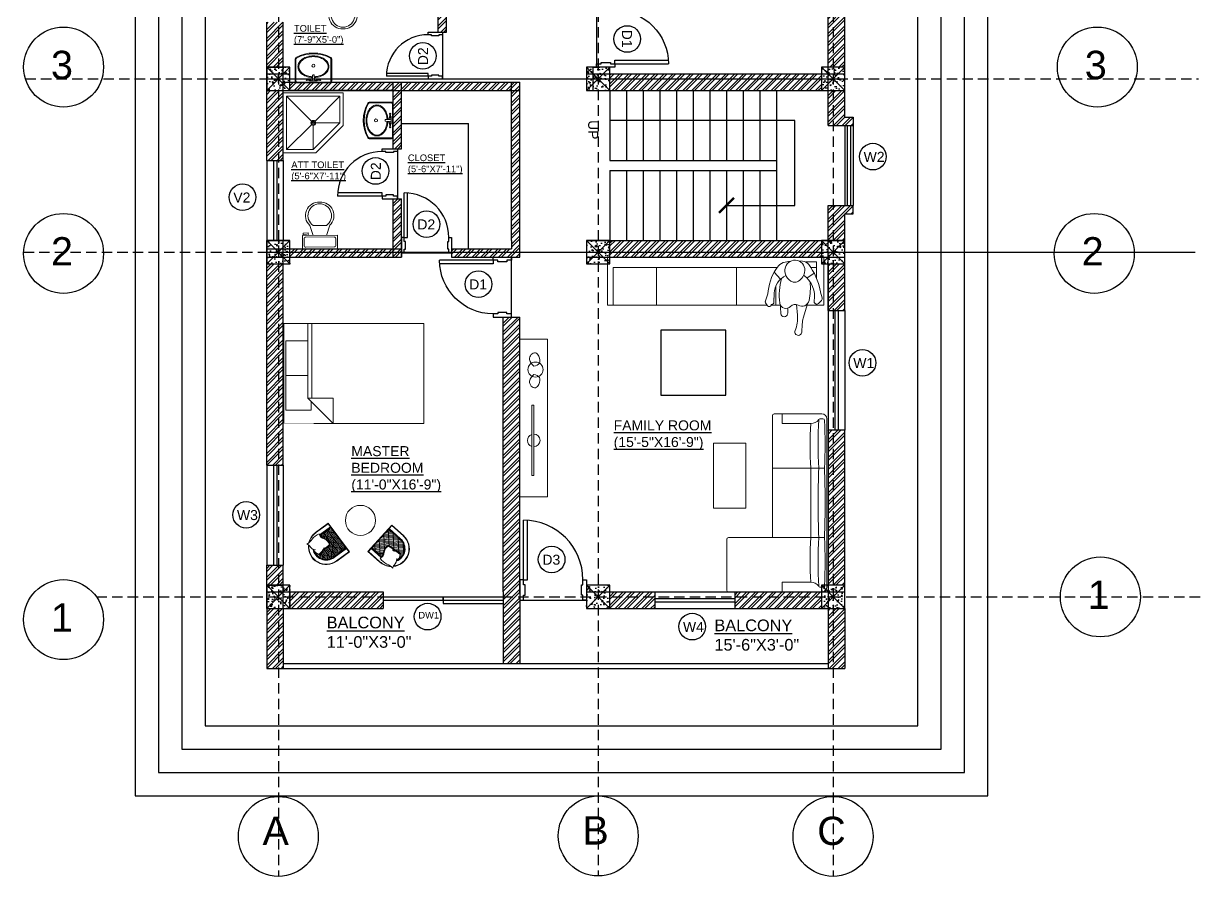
# Model space of a CAD drawing. Header units: inches. Extents: x 114 to 12919, y -714 to 8154.
# Drawn here: x 1077 to 1784, y 30 to 542 of the extents above; entities that cross this region are included whole.
import ezdxf

# ---------------------------------------------------------------- set-up
doc = ezdxf.new("R2010")
doc.units = ezdxf.units.IN
doc.header["$MEASUREMENT"] = 0
doc.set_wipeout_variables(frame=1)
doc.linetypes.add('HIDDEN', pattern=[0.375, 0.25, -0.125])
for name, color, linetype in [('centerline', 92, 'HIDDEN'), ('column', 210, 'Continuous'), ('DIMENSION', 132, 'Continuous'), ('door and window', 145, 'Continuous'), ('FUR1', 8, 'Continuous'), ('ID-LOOSE', 31, 'Continuous'), ('stairs', 7, 'HIDDEN'), ('walls', 50, 'Continuous')]:
    doc.layers.add(name, color=color, linetype=linetype)
for name, color, linetype, lineweight in [('furniture', 43, 'Continuous', 20), ('HATCH', 30, 'Continuous', 30), ('wall', 12, 'Continuous', 30)]:
    doc.layers.add(name, color=color, linetype=linetype, lineweight=lineweight)
doc.styles.add('ATTR', font='romans.shx', dxfattribs={"width": 0.8, "height": 2.52})
doc.styles.get("Standard").update_dxf_attribs({"font": 'arial.ttf'})
doc.dimstyles.new('SITEE', dxfattribs={"dimtxt": 4, "dimasz": 4, "dimexe": 0.18, "dimexo": 0.0625, "dimgap": 0.09, "dimtad": 1, "dimdec": 0, "dimzin": 0, "dimdsep": 46, "dimlunit": 4, "dimtxsty": 'Standard', "dimblk": 'ARCHTICK', "dimcen": 0.09, "dimse1": 1, "dimse2": 1, "dimclrd": 256, "dimclre": 256, "dimclrt": 256, "dimadec": 0, "dimazin": 0, "dimtfac": 1, "dimtdec": 0, "dimtofl": 0, "dimtmove": 0, "dimatfit": 3, "dimldrblk": 'ARCHTICK', "dimfxl": 1, "dimtolj": 1, "dimtzin": 0, "dimlwd": -1, "dimlwe": -1, "dimarcsym": 0})

# ---------------------------------------------------------------- blocks, each defined once
blk = doc.blocks.new('column')
at = {"true_color": 0xd19cc7}
h = blk.add_hatch(dxfattribs=at)
h.set_pattern_fill('AR-CONC', color=9)
h.set_pattern_definition([(50, (0, 0), (7.172602, -0.627521), [0.75, -8.25]), (355, (0, 0), (-1.387513, 7.52192), [0.6, -6.6]), (100.45144, (0.598, -0.052), (5.78509, 6.8944), [0.6374, -7.01142]), (46.1842, (0, 2), (10.672413, -1.65519), [1.125, -12.375]), (96.6356, (0.889, 1.862), (9.34662, 9.74119), [0.9561, -10.51714]), (351.1842, (0, 2), (9.34662, 9.74119), [0.9, -9.9]), (21, (1, 1.5), (5.96907, -4.02619), [0.75, -8.25]), (326, (1, 1.5), (2.433153, 7.2515), [0.6, -6.6]), (71.45144, (1.4974, 1.1645), (8.402224, 3.22531), [0.6374, -7.01142]), (37.5, (0, 0), (0.1215986, 3.3289385), [0, -6.52, 0, -6.7, 0, -6.625]), (7.5, (0, 0), (2.630695, 3.944117), [0, -3.82, 0, -6.37, 0, -2.525]), (327.5, (-2.23, 0), (5.3382244, -0.2255487), [0, -2.5, 0, -7.8, 0, -10.35]), (317.5, (-3.23, 0), (5.831862, 1.00105), [0, -3.25, 0, -5.18, 0, -7.35])])
h.paths.add_polyline_path([(1221.42, 510.53), (1207.42, 510.53), (1214.42, 503.53)])
h.paths.add_polyline_path([(1214.42, 503.53), (1207.42, 510.53), (1207.42, 496.53)])
h.paths.add_polyline_path([(1214.42, 503.53), (1207.42, 496.53), (1221.42, 496.53)])
h.paths.add_polyline_path([(1221.42, 510.53), (1214.42, 503.53), (1221.42, 496.53)])
at = {"layer": 'column'}
for p, q in [((1207.42, 510.53), (1221.42, 496.53)), ((1221.42, 510.53), (1207.42, 496.53))]:
    blk.add_line(p, q, dxfattribs=at)
blk.add_lwpolyline([(1207.42, 496.53), (1221.42, 496.53), (1221.42, 510.53), (1207.42, 510.53)], close=True, dxfattribs=at)
blk = doc.blocks.new('A$C77243991')
blk.add_line((75, 200), (75, 779))
blk.add_lwpolyline([(35, 200), (35, 780, -0.449922)], format="xyb")
for points in [[(0, 200), (0, 0), (35, 0), (35, 50), (50, 50), (50, 150), (35, 150), (35, 200)], [(650, 200), (650, 0), (615, 0), (615, 50), (600, 50), (600, 150), (615, 150), (615, 200)]]:
    blk.add_lwpolyline(points, close=True)
blk.add_lwpolyline([(35, 200), (75, 200)])
blk.add_arc((35, 200), 580, 0, 90)
blk = doc.blocks.new('CCDD')
at = {"layer": 'furniture', "linetype": 'Continuous', "lineweight": 5}
h = blk.add_hatch(dxfattribs=at)
h.set_pattern_fill('GRATE', color=254, scale=0.9, angle=-224.9087, style=0)
h.set_pattern_definition([(135.091341, (-730.14168, 17.784476), (-0.0198556484, -0.0199190575), []), (225.091341, (-730.14168, 17.78448), (0.07967623, -0.079422594), [])])
h.paths.add_polyline_path([(-134.349, 139.637), (-133.982, 139.637), (-133.983, 139.031), (-134.31, 139.031, -0.186773), (-134.273, 139.156, 0.266644), (-134.252, 139.333, 0.107213), (-134.431, 139.338, 0.118848), (-134.591, 139.374, 0.168462), (-134.633, 139.238, -0.508915)])
at = {"layer": 'furniture', "lineweight": 5, "transparency": 33554483}
blk.add_hatch(color=256, dxfattribs=at).paths.add_polyline_path([(-134.431, 139.338, 0.116992), (-134.588, 139.374), (-134.588, 139.392, -0.112733), (-134.429, 139.356, -0.108786), (-134.239, 139.349, -0.27924), (-134.258, 139.145, 0.189455), (-134.292, 139.031), (-134.31, 139.031, -0.186773), (-134.273, 139.156, 0.266644), (-134.252, 139.333, 0.107213)])
at = {"layer": 'furniture', "lineweight": 5}
for p, q in [((-133.982, 139.749), (-134.35, 139.75)), ((-133.982, 139.637), (-134.349, 139.637)), ((-133.973, 139.758), (-134.345, 139.759)), ((-133.982, 139.654), (-134.345, 139.655)), ((-133.973, 139.645), (-134.345, 139.646)), ((-133.982, 139.637), (-133.983, 139.031)), ((-133.982, 139.654), (-133.982, 139.749)), ((-133.974, 138.909), (-133.973, 139.758)), ((-133.983, 138.918), (-134.351, 138.919)), ((-133.974, 138.909), (-134.347, 138.91)), ((-133.983, 139.031), (-134.31, 139.031)), ((-133.974, 139.022), (-134.309, 139.022)), ((-133.983, 139.013), (-134.307, 139.013)), ((-133.983, 139.013), (-133.983, 138.918))]:
    blk.add_line(p, q, dxfattribs=at)
for centre, radius, start, end in [((-134.346, 139.334), 0.424, 89.9087, 222.4687), ((-134.346, 139.334), 0.415, 89.9087, 221.7205), ((-134.346, 139.334), 0.321, 89.9087, 206.4276), ((-134.346, 139.334), 0.312, 89.9087, 204.5571), ((-134.346, 139.334), 0.303, 89.9087, 198.4958), ((-134.415, 139.245), 0.218, 143.5727, 191.9582), ((-134.587, 139.025), 0.349, 56.3018, 90.5706), ((-134.587, 139.025), 0.367, 64.4114, 90.1285), ((-134.351, 138.923), 0.422, 76.4327, 100.9106), ((-134.351, 138.923), 0.44, 75.2861, 100.1204), ((-134.417, 139.263), 0.179, 323.5541, 23.2749), ((-134.417, 139.263), 0.197, 323.5541, 25.9054), ((-134.796, 139.093), 0.144, 324.2451, 357.7511), ((-134.469, 139.108), 0.184, 133.46, 186.5537), ((-134.13, 139.046), 0.181, 142.3861, 199.4999), ((-134.13, 139.046), 0.163, 142.3861, 185.2359), ((-134.63, 138.684), 0.328, 67.8667, 98.6071), ((-134.346, 139.334), 0.424, 229.3212, 269.9087), ((-134.346, 139.334), 0.415, 230.9102, 269.9087), ((-134.399, 139.343), 0.371, 253.1316, 285.4394)]:
    blk.add_arc(centre, radius, start, end, dxfattribs=at)
blk = doc.blocks.new('Bed - Queen')
at = {"layer": 'furniture', "linetype": 'Continuous'}
for p, q in [((0, -84), (0, 0)), ((0, 0), (60, 0)), ((60, -84), (60, 0)), ((10.4, -1.2), (31.2, -1.2)), ((10.4, -14.4), (10.4, -1.2)), ((31.2, -1.2), (52, -1.2)), ((31.2, -14.4), (31.2, -1.2)), ((31.2, -1.2), (31.2, -14.4)), ((52, -1.2), (52, -16.4)), ((0, -14.4), (44.8, -14.4)), ((44.8, -16.8), (0, -16.8)), ((60, -29.6), (44.8, -14.4)), ((44.8, -14.4), (44.8, -29.6)), ((52, -16.4), (46.8, -16.4)), ((44.8, -29.6), (60, -29.6)), ((0, -84), (60, -84))]:
    blk.add_line(p, q, dxfattribs=at)
blk = doc.blocks.new('A$C08A751C7')
at = {"layer": 'furniture'}
for p, q in [((529.91, 269.07), (529.91, 211.37)), ((561.54, 270.02), (530.87, 270.02)), ((562.5, 269.07), (562.5, 212.9)), ((455.7, 241.65), (455.7, 212.9)), ((501.7, 242.61), (456.66, 242.61)), ((488.28, 242.68), (488.28, 211.37)), ((501.7, 242.61), (529.91, 242.61)), ((461.45, 236.86), (455.7, 236.86)), ((461.45, 236.86), (461.45, 219.61)), ((556.75, 236.86), (562.5, 236.86)), ((556.75, 236.86), (556.75, 219.61)), ((501.7, 219.61), (488.28, 219.61)), ((501.7, 219.61), (529.91, 219.61)), ((458.57, 214.27), (458.57, 212.32)), ((559.62, 214.27), (559.62, 212.32)), ((458.57, 210.02), (501.7, 210.02)), ((559.62, 210.02), (501.7, 210.02))]:
    blk.add_line(p, q, dxfattribs=at)
for centre, radius, start, end in [((530.87, 269.07), 0.958, 90, 180), ((561.54, 269.07), 0.958, 0, 90), ((456.66, 241.65), 0.958, 90, 180), ((455.67, 219.48), 5.78, 306.65728, 1.28623), ((474.86, -14.99), 234.98, 86.72682, 93.27318), ((543.33, -14.99), 234.98, 86.72682, 93.27318), ((562.53, 219.48), 5.78, 178.71377, 233.34272), ((458.57, 212.9), 2.88, 180, 270), ((459.15, 214.27), 0.575, 92.70298, 180), ((459.53, 212.32), 0.958, 180, 270), ((473.44, -71.9), 287.1, 87.03725, 92.85926), ((509.1, -349.43), 564.63, 87.88715, 92.11285), ((544.75, -71.9), 287.1, 87.14074, 92.96275), ((558.66, 212.32), 0.958, 270, 0), ((559.05, 214.27), 0.575, 0, 87.29702), ((559.62, 212.9), 2.88, 270, 0), ((473.91, 479.95), 268.97, 266.93639, 273.06361), ((509.1, 776.23), 565.24, 267.88945, 272.11055), ((544.29, 479.95), 268.97, 266.93639, 273.06361)]:
    blk.add_arc(centre, radius, start, end, dxfattribs=at)
blk = doc.blocks.new('A$C61D7675E')
at = {"layer": 'furniture'}
for p, q in [((10.39, 2.45), (9.12, 2.45)), ((12.88, 1.26), (9.12, 1.26)), ((9.22, 1.26), (12.78, 1.26)), ((10.36, 1.87), (10.51, 4.6)), ((11.22, 4.87), (10.78, 4.87)), ((11.64, 1.87), (11.49, 4.6)), ((12.88, 2.45), (11.61, 2.45))]:
    blk.add_line(p, q, dxfattribs=at)
for points in [[(0.52, 15.29, -0.258045), (21.48, 15.29, -0.272919), (22, 14.42), (22, 1, -0.414214), (21, 0), (1, 0, -0.414214), (0, 1), (0, 14.42, -0.272919)], [(0.76, 14.86, -0.258045), (21.24, 14.86, -0.272919), (21.5, 14.42), (21.5, 1, -0.414214), (21, 0.5), (1, 0.5, -0.414214), (0.5, 1), (0.5, 14.42, -0.272919)]]:
    blk.add_lwpolyline(points, format="xyb", close=True, dxfattribs=at)
for points in [[(20.3, 9.78, 0.136762), (19.62, 12.21, 0.10699), (17.51, 14.45, 0.081229), (14.63, 15.8, 0.069256), (11, 16.31, 0.069256), (7.37, 15.8, 0.081229), (4.49, 14.45, 0.10699), (2.38, 12.21, 0.136762), (1.7, 9.78, 0.136762), (2.38, 7.34, 0.10699), (4.49, 5.1, 0.081229), (7.37, 3.75, 0.058591), (10.44, 3.26, 0.069256)], [(19.8, 9.78, 0.136762), (19.19, 11.95, 0.10699), (17.22, 14.04, 0.081229), (14.49, 15.32, 0.069256), (11, 15.81, 0.069256), (7.51, 15.32, 0.081229), (4.78, 14.04, 0.10699), (2.81, 11.95, 0.136762), (2.2, 9.78, 0.136762), (2.81, 7.6, 0.10699), (4.78, 5.51, 0.081229), (7.51, 4.23, 0.0587), (10.46, 3.76, 0.069256)], [(11.54, 3.76, 0.0587), (14.49, 4.23, 0.081229), (17.22, 5.51, 0.10699), (19.19, 7.6, 0.136762), (19.8, 9.78, 0.136762)], [(11.56, 3.26, 0.058591), (14.63, 3.75, 0.081229), (17.51, 5.1, 0.10699), (19.62, 7.34, 0.136762), (20.3, 9.78, 0.136762)]]:
    blk.add_lwpolyline(points, format="xyb", dxfattribs=at)
for centre, radius in [((11, 10.4), 0.895), ((9.12, 1.86), 0.244), ((12.88, 1.86), 0.244)]:
    blk.add_circle(centre, radius, dxfattribs=at)
for centre, radius, start, end in [((7, 1.86), 0.333, 70.64576, 289.35424), ((8.22, 5.32), 3.34, 250.64576, 285.49909), ((8.22, -1.61), 3.34, 74.50091, 109.35424), ((9.12, 1.86), 0.592, 90, 166.58025), ((9.12, 1.86), 0.592, 193.41975, 301.9554), ((9.12, 1.86), 0.372, 207.18466, 152.81534), ((7.38, 23.88), 21.5, 275.13308, 277.00351), ((7.48, 21.07), 19.82, 275.64551, 277.10121), ((9.87, 1.9), 0.494, 277.10121, 356.92872), ((9.94, 3.03), 0.494, 277.00351, 356.92872), ((10.78, 4.6), 0.276, 90, 179.59975), ((11.22, 4.6), 0.276, 0.40025, 90), ((12.06, 3.03), 0.494, 183.07128, 262.99649), ((12.13, 1.9), 0.494, 183.07128, 262.89879), ((14.62, 23.88), 21.5, 262.99649, 264.86692), ((14.52, 21.07), 19.82, 262.89879, 264.35449), ((12.88, 1.86), 0.372, 27.18466, 332.81534), ((12.88, 1.86), 0.592, 238.0446, 346.58025), ((12.88, 1.86), 0.592, 13.41975, 90), ((13.78, 5.32), 3.34, 254.50091, 289.35424), ((13.78, -1.61), 3.34, 70.64576, 105.49909), ((15, 1.86), 0.333, 250.64576, 109.35424)]:
    blk.add_arc(centre, radius, start, end, dxfattribs=at)
blk = doc.blocks.new('WCLOSF1T')
for p, q in [((9.5, -6), (9.5, -2)), ((-10, -9.5), (-10, -8.5)), ((-10, -8.5), (-8, -8.5)), ((-7, -9.5), (-10, -9.5)), ((-8, -8.5), (-8, -8)), ((-7, -8), (-7, -9.5)), ((-4, -8), (-6, -14)), ((4, -14), (-4, -14)), ((4, -8), (6, -14))]:
    blk.add_line(p, q)
blk.add_lwpolyline([(10.5, -8), (10.5, 0), (-10.5, 0), (-10.5, -8)], close=True)
for points in [[(-9.5, -2), (-9.5, -6)], [(8.5, -1), (-8.5, -1)], [(-8.5, -7), (8.5, -7)]]:
    blk.add_lwpolyline(points)
for centre, radius, start, end in [((-8.625, -1.875), 0.8839, 81.8699, 188.1301), ((-8.625, -6.125), 0.8839, 171.869898, 278.1301), ((8.625, -1.875), 0.8839, 351.8699, 98.1301), ((8.625, -6.125), 0.8839, 261.8699, 8.1301), ((-0.4772, -19.9188), 8.0953, 133.01722, 273.38), ((0.0374, -19.8731), 7.127, 124.50543, 269.7), ((0.4773, -19.9188), 8.0953, 266.62, 46.9828), ((-0.0373, -19.8731), 7.127, 270.3, 55.4946)]:
    blk.add_arc(centre, radius, start, end)
at = {"style": 'ATTR', "width": 0.8, "flags": 9}
for tag in ['ESTPARA1', 'ESTMISC', 'ESTCODE']:
    blk.add_attdef(tag, (0, 0), '', height=0.7175, dxfattribs=at)
blk = doc.blocks.new('person12')
for p, q in [((-9.02, 16.61), (-7.19, 18.45)), ((-2.06, 17.95), (-5.51, 18.9)), ((-9.34, 9.63), (-18.22, 7.1)), ((6.79, 9.4), (9.74, 13.93)), ((-26.96, 6.19), (-21.99, 6.46)), ((-9.81, 2.91), (-16.38, 3.45)), ((17.54, 4.1), (17.38, 6.62)), ((-12, -2.49), (-14.55, -2.59)), ((6.08, -7.04), (10.47, -11.04)), ((17.24, -1.03), (16.74, -4.31)), ((-8.2, -11.23), (-2.69, -11.03)), ((-5.87, -10.87), (-5.87, -10.87)), ((-5.87, -10.87), (-5.87, -10.87)), ((-8.59, -16.41), (-10.49, -15.16)), ((-7.8, -16.39), (-7.8, -16.39)), ((-7.48, -16.55), (-3.69, -15.32))]:
    blk.add_line(p, q)
for centre, radius, start, end in [((-7.86, 15.45), 1.64, 135.191, 280.5352), ((-5.97, 17.23), 1.73, 74.64877, 135.191), ((1.72, 31.71), 14.27, 254.6488, 258.7098), ((-9.09, -22.44), 40.95, 53.48234, 78.70977), ((-6.3, 6.21), 4.57, 101.6194, 211.1132), ((-4.61, -2.04), 16.15, 35.35912, 100.5352), ((1.04, -29.49), 41.02, 85.35797, 101.6194), ((12.32, -0.57), 8.73, 103.6582, 154.5338), ((11.73, 1.86), 6.23, 286.6404, 103.6582), ((12.18, 6.29), 5.21, 3.67966, 53.48234), ((-26.84, 4.02), 2.18, 93.13528, 291.7806), ((-18.12, -17.82), 21.34, 85.31465, 111.7806), ((-22.93, 23.62), 17.18, 273.1353, 285.909), ((-13.43, 1.91), 3.76, 311.773, 31.11315), ((7.42, 1.76), 3.3, 154.5338, 197.9036), ((11.38, 3.04), 7.46, 197.9036, 286.6404), ((-15.25, -4.78), 2.11, 98.84423, 264.2352), ((-14.16, -11.8), 9.21, 92.40215, 98.84423), ((-7.39, 73.14), 80.41, 264.2352, 268.0342), ((-8.34, -3.79), 3.88, 131.773, 262.9174), ((-4.05, 30.72), 38.66, 262.9174, 286.0136), ((-3.16, 1.65), 12.68, 272.1383, 334.7594), ((10.34, -3.33), 6.48, 308.5038, 351.3134), ((-9.86, -14.19), 1.16, 85.06136, 236.7735), ((-8.14, -12.86), 1.63, 92.13828, 186.3), ((-4.36, 15.14), 30.09, 276.1348, 308.5038), ((-7.88, -15.32), 1.3, 236.7735, 288.0511), ((0.19, -27.21), 12.51, 96.13485, 108.0511)]:
    blk.add_arc(centre, radius, start, end)
at = {"style": 'ATTR', "width": 0.8, "flags": 9}
blk.add_attdef('ESTCODE', (0, 0), '', height=0.7, dxfattribs=at)
blk = doc.blocks.new('person-12(top)')
blk.add_blockref('person12', (15.46, 6.87))
blk = doc.blocks.new('36X36 Corner Shower PV')
for p, q in [((2, -2), (16.9513, -16.9513)), ((19.0563, -16.9436), (34, -2)), ((2, -34), (16.9391, -19.0609)), ((18, -18), (17, -18)), ((18, -18), (18, -17)), ((19, -18), (18, -18)), ((18, -19), (18, -18)), ((18, -34), (34, -18)), ((18, -34), (18, -19.5)), ((34, -18), (19.5, -18)), ((19.5, -36), (36, -19.5))]:
    blk.add_line(p, q)
for points in [[(19.5, -36), (0, -36), (0, 0), (36, 0), (36, -19.5)], [(18, -34), (2, -34), (2, -2), (34, -2), (34, -18)]]:
    blk.add_lwpolyline(points)
for radius in [1.5, 1]:
    blk.add_circle((18, -18), radius)
at = {"style": 'ATTR', "width": 0.8, "flags": 9}
blk.add_attdef('ESTCODE', (0, 0), '', height=0.000000923, dxfattribs=at)
blk = doc.blocks.new('_ArchTick')
at = {"color": 0, "linetype": 'ByBlock', "const_width": 0.15}
blk.add_lwpolyline([(-0.5, -0.5), (0.5, 0.5)], dxfattribs=at)

msp = doc.modelspace()

# ---------------------------------------------------------------- hatches: boundary and pattern name
at = {"layer": 'HATCH', "ltscale": 30, "true_color": 0xd19cc7}
h = msp.add_hatch(dxfattribs=at)
h.set_pattern_fill('ANSI32', color=9, scale=10)
h.paths.add_polyline_path([(1318.82, 713.14), (1236.82, 713.14), (1236.82, 706.14), (1318.82, 706.14)])
h.paths.add_polyline_path([(1318.82, 706.14), (1236.82, 706.14), (1236.82, 703.14), (1318.82, 703.14)])
h.paths.add_polyline_path([(1229.82, 699.14), (1222.82, 699.14), (1222.82, 668.14), (1229.82, 668.14)])
h.paths.add_polyline_path([(1232.82, 699.14), (1229.82, 699.14), (1229.82, 668.14), (1232.82, 668.14), (1232.82, 686.32), (1232.82, 686.32)])
h.paths.add_polyline_path([(1414.82, 713.14), (1366.82, 713.14), (1366.82, 706.14), (1414.82, 706.14)])
h.paths.add_polyline_path([(1414.82, 706.14), (1366.82, 706.14), (1366.82, 703.14), (1414.82, 703.14)])
h.paths.add_polyline_path([(1468.82, 713.14), (1428.82, 713.14), (1428.82, 706.14), (1468.82, 706.14)])
h.paths.add_polyline_path([(1468.82, 706.14), (1428.82, 706.14), (1428.82, 703.14), (1468.82, 703.14)])
h.paths.add_polyline_path([(1555.82, 713.14), (1516.82, 713.14), (1516.82, 706.14), (1555.82, 706.14)])
h.paths.add_polyline_path([(1555.82, 706.14), (1516.82, 706.14), (1516.82, 703.14), (1555.82, 703.14)])
h.paths.add_polyline_path([(1569.82, 699.14), (1562.82, 699.14), (1562.82, 610.14), (1569.82, 610.14)])
h.paths.add_polyline_path([(1569.82, 550.14), (1562.82, 550.14), (1562.82, 516.14), (1569.82, 516.14)])
h.paths.add_polyline_path([(1562.82, 550.14), (1559.82, 550.14), (1559.82, 516.14), (1562.82, 516.14)])
h.paths.add_polyline_path([(1555.82, 509.14), (1428.82, 509.14), (1428.82, 502.14), (1555.82, 502.14)])
h.paths.add_polyline_path([(1555.82, 512.14), (1428.82, 512.14), (1428.82, 509.14), (1555.82, 509.14)])
h.paths.add_polyline_path([(1569.82, 502.14), (1562.82, 502.14), (1562.82, 481.14), (1569.82, 481.14), (1574.82, 481.14), (1574.82, 486.14), (1569.82, 486.14)])
h.paths.add_polyline_path([(1562.82, 502.14), (1559.82, 502.14), (1559.82, 481.14), (1562.82, 481.14)])
h.paths.add_polyline_path([(1569.82, 428.14), (1574.82, 428.14), (1574.82, 433.14), (1569.82, 433.14), (1562.82, 433.14), (1562.82, 412.14), (1569.82, 412.14)])
h.paths.add_polyline_path([(1562.82, 433.14), (1559.82, 433.14), (1559.82, 412.14), (1562.82, 412.14)])
h.paths.add_polyline_path([(1555.82, 412.14), (1428.82, 412.14), (1428.82, 405.14), (1555.82, 405.14)])
h.paths.add_polyline_path([(1555.82, 405.14), (1428.82, 405.14), (1428.82, 402.14), (1555.82, 402.14)])
h.paths.add_polyline_path([(1569.82, 398.14), (1562.82, 398.14), (1562.82, 370.14), (1569.82, 370.14)])
h.paths.add_polyline_path([(1562.82, 398.14), (1559.82, 398.14), (1559.82, 370.14), (1562.82, 370.14)])
h.paths.add_polyline_path([(1569.82, 298.14), (1562.82, 298.14), (1562.82, 205.14), (1569.82, 205.14)])
h.paths.add_polyline_path([(1562.82, 298.14), (1559.82, 298.14), (1559.82, 205.14), (1562.82, 205.14)])
h = msp.add_hatch(dxfattribs=at)
h.set_pattern_fill('ANSI32', color=9, scale=10)
h.paths.add_polyline_path([(1229.82, 217.14), (1222.82, 217.14), (1222.82, 205.14), (1229.82, 205.14)])
h.paths.add_polyline_path([(1232.82, 217.14), (1229.82, 217.14), (1229.82, 205.14), (1232.82, 205.14)])
h.paths.add_polyline_path([(1292.82, 198.14), (1236.82, 198.14), (1236.82, 191.14), (1292.82, 191.14)])
h.paths.add_polyline_path([(1292.82, 201.14), (1236.82, 201.14), (1236.82, 198.14), (1292.82, 198.14)])
h.paths.add_polyline_path([(1374.82, 191.14), (1374.82, 198.14), (1364.82, 198.14), (1364.82, 191.14), (1364.82, 158.14), (1374.82, 158.14)])
h.paths.add_polyline_path([(1229.82, 398.14), (1222.82, 398.14), (1222.82, 277.14), (1229.82, 277.14)])
h.paths.add_polyline_path([(1232.82, 398.14), (1229.82, 398.14), (1229.82, 277.14), (1232.82, 277.14)])
h.paths.add_polyline_path([(1374.82, 366.14), (1364.82, 366.14), (1364.82, 201.14), (1364.82, 198.14), (1374.82, 198.14), (1374.82, 208.45)])
h.paths.add_polyline_path([(1369.82, 507.14), (1303.82, 507.14), (1303.82, 502.14), (1369.82, 502.14)])
h.paths.add_polyline_path([(1374.82, 502.14), (1369.82, 502.14), (1369.82, 412.14), (1369.82, 407.14), (1333.82, 407.14), (1333.82, 405.14), (1374.82, 405.14), (1374.82, 412.14)])
h.paths.add_polyline_path([(1374.82, 507.14), (1369.82, 507.14), (1369.82, 502.14), (1374.82, 502.14)])
h.paths.add_polyline_path([(1303.82, 502.14), (1298.82, 502.14), (1298.82, 467.14), (1301.32, 467.14), (1303.82, 467.14)])
h.paths.add_polyline_path([(1303.82, 507.14), (1298.82, 507.14), (1298.82, 502.14), (1303.82, 502.14)])
h.paths.add_polyline_path([(1298.82, 507.14), (1236.82, 507.14), (1236.82, 502.14), (1298.82, 502.14)])
h.paths.add_polyline_path([(1229.82, 502.14), (1222.82, 502.14), (1222.82, 460.14), (1229.82, 460.14)])
h.paths.add_polyline_path([(1232.82, 502.14), (1229.82, 502.14), (1229.82, 460.14), (1232.82, 460.14)])
h.paths.add_polyline_path([(1298.82, 405.14), (1236.82, 405.14), (1236.82, 402.14), (1298.82, 402.14)])
h.paths.add_polyline_path([(1298.82, 407.14), (1254.82, 407.14), (1244.32, 407.06), (1244.32, 407.14), (1236.82, 407.14), (1236.82, 405.14), (1298.82, 405.14)])
h.paths.add_polyline_path([(1374.82, 405.14), (1333.82, 405.14), (1333.82, 404.64), (1333.82, 402.14), (1358.74, 402.14), (1358.74, 402.14), (1369.82, 402.14), (1374.82, 402.14)])
h.paths.add_polyline_path([(1303.82, 437.14), (1298.82, 437.14), (1298.82, 407.14), (1303.82, 407.14), (1303.82, 413.87)])
h.paths.add_polyline_path([(1303.82, 405.14), (1298.82, 405.14), (1298.82, 402.14), (1303.82, 402.14)])
h.paths.add_polyline_path([(1303.82, 407.14), (1298.82, 407.14), (1298.82, 405.14), (1303.82, 405.14)])
h.paths.add_polyline_path([(1229.82, 543.14), (1222.82, 543.14), (1222.82, 516.14), (1229.82, 516.14)])
h.paths.add_polyline_path([(1232.82, 543.14), (1229.82, 543.14), (1229.82, 516.14), (1232.82, 516.14)])
h.paths.add_polyline_path([(1229.82, 596.14), (1222.82, 596.14), (1222.82, 567.14), (1229.82, 567.14)])
h.paths.add_polyline_path([(1232.82, 596.14), (1229.82, 596.14), (1229.82, 567.14), (1232.82, 567.14)])
h.paths.add_polyline_path([(1370.82, 572.14), (1232.82, 572.14), (1232.82, 567.14), (1258.32, 567.14), (1258.32, 567.22), (1268.82, 567.14), (1325.82, 567.14), (1325.82, 537.14), (1328.32, 537.14), (1330.82, 537.14), (1330.82, 567.14), (1370.82, 567.14)])
h.paths.add_polyline_path([(1418.82, 572.14), (1406.82, 572.14), (1406.82, 567.14), (1418.82, 567.14)])
h.paths.add_polyline_path([(1421.82, 699.14), (1418.82, 699.14), (1418.82, 552.14), (1421.82, 552.14)])
h = msp.add_hatch(dxfattribs=at)
h.set_pattern_fill('ANSI32', color=9, scale=10)
h.paths.add_polyline_path([(1569.82, 191.14), (1562.82, 191.14), (1562.82, 155.14), (1569.82, 155.14)])
h.paths.add_polyline_path([(1562.82, 191.14), (1559.82, 191.14), (1559.82, 155.14), (1562.82, 155.14)])
h.paths.add_polyline_path([(1555.82, 198.14), (1503.82, 198.14), (1503.82, 191.14), (1555.82, 191.14)])
h.paths.add_polyline_path([(1555.82, 201.14), (1503.82, 201.14), (1503.82, 198.14), (1555.82, 198.14)])
h.paths.add_polyline_path([(1455.82, 198.14), (1428.82, 198.14), (1428.82, 191.14), (1455.82, 191.14)])
h.paths.add_polyline_path([(1455.82, 201.14), (1428.82, 201.14), (1428.82, 198.14), (1455.82, 198.14)])
h.paths.add_polyline_path([(1229.82, 191.14), (1222.82, 191.14), (1222.82, 155.14), (1229.82, 155.14)])
h.paths.add_polyline_path([(1232.82, 191.14), (1229.82, 191.14), (1229.82, 155.14), (1232.82, 155.14)])

# ---------------------------------------------------------------- linework, layer by layer
at = {"layer": 'centerline', "ltscale": 25}
for p, q in [((1229.82, 896.39), (1229.82, 30.29)), ((1421.82, 896.39), (1421.82, 30.62)), ((1562.82, 896.39), (1562.82, 30.32)), ((1077.94, 509.14), (1782.14, 509.14)), ((1222.82, 509.14), (1569.82, 509.14)), ((1076.9, 405.14), (1780.28, 405.14)), ((1222.82, 405.14), (1780.28, 405.14)), ((1120.61, 198.14), (1783.95, 198.14))]:
    msp.add_line(p, q, dxfattribs=at)
at = {"layer": 'DIMENSION', "ltscale": 25}
for centre, radius in [((1100.88, 516.19), 24), ((1439.26, 533.05), 8), ((1721.46, 516.19), 24), ((1316.55, 522.88), 8), ((1586.72, 462.43), 8), ((1288.2, 453.82), 8), ((1208.36, 438.03), 8), ((1100.88, 404.3), 24), ((1318.82, 421.87), 8), ((1719.6, 404.3), 24), ((1349.94, 385.86), 8), ((1580.51, 338.64), 8), ((1210.53, 247.37), 8), ((1393.89, 220.59), 8), ((1723.27, 198.14), 24), ((1100.88, 184.47), 24), ((1319.45, 186.27), 8), ((1478.27, 180.27), 8), ((1229.82, 54.29), 24), ((1421.82, 54.62), 24), ((1562.82, 54.32), 24)]:
    msp.add_circle(centre, radius, dxfattribs=at)
at = {"layer": 'door and window'}
for p, q in [((1420.82, 552.14), (1420.82, 516.14)), ((1328.32, 537.14), (1328.32, 509.14)), ((1298.82, 502.14), (1236.82, 502.14)), ((1569.82, 481.14), (1569.82, 433.14)), ((1571.32, 481.14), (1571.32, 433.14)), ((1573.32, 481.14), (1573.32, 433.14)), ((1574.82, 486.14), (1574.82, 481.14)), ((1574.82, 481.14), (1574.82, 433.14)), ((1301.32, 467.14), (1301.32, 437.14)), ((1222.82, 460.14), (1222.82, 412.14)), ((1226.82, 460.14), (1226.82, 412.14)), ((1228.82, 460.14), (1228.82, 412.14)), ((1232.82, 460.14), (1232.82, 412.14)), ((1303.82, 404.64), (1333.82, 404.64)), ((1369.82, 366.14), (1369.82, 402.14)), ((1559.82, 370.14), (1559.82, 298.14)), ((1563.82, 370.14), (1563.82, 298.14)), ((1565.82, 370.14), (1565.82, 298.14)), ((1569.82, 370.14), (1569.82, 298.14)), ((1222.82, 277.14), (1222.82, 217.14)), ((1226.82, 277.14), (1226.82, 217.14)), ((1228.82, 277.14), (1228.82, 217.14)), ((1232.82, 277.14), (1232.82, 217.14)), ((1292.82, 198.14), (1364.82, 198.14)), ((1328.82, 198.14), (1328.82, 194.14)), ((1455.82, 201.14), (1503.82, 201.14)), ((1292.82, 196.14), (1364.82, 196.14)), ((1328.82, 194.14), (1364.82, 194.14)), ((1374.82, 196.14), (1414.82, 196.14)), ((1455.82, 197.14), (1503.82, 197.14)), ((1455.82, 195.14), (1503.82, 195.14)), ((1455.82, 191.14), (1503.82, 191.14))]:
    msp.add_line(p, q, dxfattribs=at)
at = {"layer": 'furniture'}
for p, q in [((1552.91, 399.26), (1546.28, 399.26)), ((1552.91, 389.36), (1552.91, 399.26)), ((1430.75, 373.31), (1430.76, 395.89)), ((1529.22, 395.89), (1430.76, 395.89)), ((1456.9, 373.31), (1456.9, 395.89)), ((1504.9, 373.31), (1504.9, 395.89)), ((1552.91, 395.89), (1549.45, 395.89)), ((1528.4, 384.58), (1528.4, 373.31)), ((1430.75, 373.31), (1427.39, 373.31)), ((1391.42, 352.93), (1374.82, 352.93)), ((1374.82, 352.93), (1374.82, 258.16)), ((1391.42, 352.93), (1391.42, 258.16)), ((1374.82, 258.16), (1391.42, 258.16))]:
    msp.add_line(p, q, dxfattribs=at)
for points in [[(1547.13, 373.31), (1557.24, 373.31), (1557.24, 402.14), (1427.4, 402.14), (1427.39, 373.31)], [(1430.75, 373.31), (1523.31, 373.31)], [(1525.47, 373.31), (1531.17, 373.31)]]:
    msp.add_lwpolyline(points, dxfattribs=at)
for points in [[(1381.91, 270.98), (1383.11, 270.98), (1383.11, 313.14), (1381.91, 313.14)], [(1490.98, 290.46), (1510.48, 290.46), (1510.48, 251.46), (1490.98, 251.46)]]:
    msp.add_lwpolyline(points, close=True, dxfattribs=at)
for centre, radius in [((1384.19, 334.6), 4.53), ((1279.12, 244.03), 9.05)]:
    msp.add_circle(centre, radius, dxfattribs=at)
for start, end in [(108.51331, 251.48669), (270, 90)]:
    msp.add_arc((1383.11, 292.06), 3.8, start, end, dxfattribs=at)
for points in [[(1383.19, 336.6), (1380.69, 340.6), (1381.69, 343.6), (1384.19, 344.6), (1386.19, 342.6), (1386.59, 338.44), (1383.19, 336.6)], [(1383.19, 331.71), (1380.69, 327.71), (1381.69, 324.71), (1384.19, 323.71), (1386.19, 325.71), (1386.59, 329.87), (1383.19, 331.71)]]:
    msp.add_spline(points, degree=3, dxfattribs=at)
at = {"layer": 'HATCH', "ltscale": 30}
msp.add_line((1559.82, 398.14), (1559.82, 370.14), dxfattribs=at)
at = {"layer": 'ID-LOOSE'}
msp.add_lwpolyline([(1459.39, 319.17), (1498.39, 319.17), (1498.39, 358.17), (1459.39, 358.17)], close=True, dxfattribs=at)
at = {"layer": 'stairs'}
for p, q in [((1428.82, 454.14), (1528.82, 454.14)), ((1428.82, 454.14), (1428.82, 412.14)), ((1438.82, 454.14), (1438.82, 412.14)), ((1448.82, 454.14), (1448.82, 412.14)), ((1458.82, 454.14), (1458.82, 412.14)), ((1468.82, 454.14), (1468.82, 412.14)), ((1478.82, 454.14), (1478.82, 412.14)), ((1488.82, 454.14), (1488.82, 412.14)), ((1414.82, 412.14), (1569.82, 412.14))]:
    msp.add_line(p, q, dxfattribs=at)
at = {"layer": 'wall'}
for p, q in [((1325.82, 537.14), (1330.82, 537.14)), ((1559.82, 515.64), (1559.82, 527.64)), ((1222.82, 516.14), (1232.82, 516.14)), ((1418.82, 516.14), (1422.82, 516.14)), ((1325.82, 507.14), (1330.82, 507.14)), ((1559.82, 502.14), (1569.82, 502.14)), ((1559.82, 481.14), (1569.82, 481.14)), ((1298.82, 467.14), (1303.82, 467.14)), ((1222.82, 460.14), (1232.82, 460.14)), ((1298.82, 437.14), (1303.82, 437.14)), ((1559.82, 433.14), (1569.82, 433.14)), ((1222.82, 412.14), (1232.82, 412.14)), ((1369.82, 412.14), (1369.82, 407.14)), ((1298.82, 407.14), (1303.82, 407.14)), ((1303.82, 407.14), (1303.82, 402.14)), ((1333.82, 407.14), (1333.82, 402.14)), ((1364.82, 402.14), (1374.82, 402.14)), ((1559.82, 398.14), (1569.82, 398.14)), ((1559.82, 370.14), (1569.82, 370.14)), ((1364.82, 366.14), (1374.82, 366.14)), ((1222.82, 277.14), (1232.82, 277.14)), ((1222.82, 217.14), (1232.82, 217.14)), ((1222.82, 205.14), (1232.82, 205.14)), ((1236.82, 201.14), (1236.82, 191.14)), ((1292.82, 201.14), (1292.82, 191.14)), ((1364.82, 201.14), (1364.82, 191.14)), ((1374.82, 201.14), (1374.82, 191.14)), ((1414.82, 201.14), (1414.82, 191.14)), ((1455.82, 201.14), (1455.82, 191.14)), ((1503.82, 201.14), (1503.82, 191.14)), ((1555.82, 201.14), (1555.82, 191.14))]:
    msp.add_line(p, q, dxfattribs=at)
at = {"layer": 'walls'}
for p, q in [((1325.82, 537.14), (1325.82, 567.14)), ((1330.82, 537.14), (1330.82, 567.14)), ((1559.82, 481.14), (1559.82, 550.14)), ((1569.82, 486.14), (1569.82, 550.14)), ((1222.82, 460.14), (1222.82, 543.14)), ((1232.82, 460.14), (1232.82, 543.14)), ((1222.82, 512.14), (1236.82, 512.14)), ((1232.82, 512.14), (1236.82, 512.14)), ((1414.82, 512.14), (1569.82, 512.14)), ((1418.82, 502.14), (1418.82, 516.14)), ((1222.82, 502.14), (1374.82, 502.14)), ((1232.82, 507.14), (1374.82, 507.14)), ((1298.82, 467.14), (1298.82, 507.14)), ((1303.82, 467.14), (1303.82, 507.14)), ((1369.82, 412.14), (1369.82, 507.14)), ((1369.82, 502.14), (1374.82, 502.14)), ((1374.82, 402.14), (1374.82, 507.14)), ((1414.82, 502.14), (1569.82, 502.14)), ((1428.82, 502.14), (1428.82, 460.14)), ((1438.82, 502.14), (1438.82, 460.14)), ((1448.82, 502.14), (1448.82, 460.14)), ((1458.82, 502.14), (1458.82, 460.14)), ((1468.82, 502.14), (1468.82, 460.14)), ((1478.82, 502.14), (1478.82, 460.14)), ((1488.82, 502.14), (1488.82, 460.14)), ((1498.82, 502.14), (1498.82, 460.14)), ((1508.82, 502.14), (1508.82, 460.14)), ((1518.82, 502.14), (1518.82, 460.14)), ((1528.82, 502.14), (1528.82, 460.14)), ((1303.82, 482.27), (1344.04, 482.27)), ((1344.04, 407.14), (1344.04, 482.27)), ((1569.82, 486.14), (1574.82, 486.14)), ((1569.82, 481.14), (1574.82, 481.14)), ((1574.82, 486.14), (1574.82, 481.14)), ((1428.82, 460.14), (1528.82, 460.14)), ((1528.82, 460.14), (1528.82, 454.14)), ((1498.82, 454.14), (1498.82, 412.14)), ((1508.82, 454.14), (1508.82, 412.14)), ((1518.82, 454.14), (1518.82, 412.14)), ((1528.82, 454.14), (1528.82, 412.14)), ((1298.82, 402.14), (1298.82, 437.14)), ((1303.82, 402.14), (1303.82, 437.14)), ((1559.82, 402.14), (1559.82, 433.14)), ((1569.82, 433.14), (1574.82, 433.14)), ((1574.82, 428.14), (1574.82, 433.14)), ((1569.82, 402.14), (1569.82, 428.14)), ((1569.82, 428.14), (1574.82, 428.14)), ((1222.82, 412.14), (1236.82, 412.14)), ((1222.82, 277.14), (1222.82, 412.14)), ((1232.82, 277.14), (1232.82, 412.14)), ((1374.82, 402.14), (1374.82, 412.14)), ((1559.82, 370.14), (1559.82, 412.14)), ((1569.82, 370.14), (1569.82, 412.14)), ((1222.82, 407.14), (1303.82, 407.14)), ((1333.82, 407.14), (1369.82, 407.14)), ((1222.82, 402.14), (1303.82, 402.14)), ((1333.82, 402.14), (1374.82, 402.14)), ((1414.82, 402.14), (1569.82, 402.14)), ((1364.82, 201.14), (1364.82, 366.14)), ((1374.82, 201.14), (1374.82, 366.14)), ((1374.82, 201.14), (1374.82, 366.14)), ((1222.82, 191.14), (1222.82, 217.14)), ((1232.82, 191.14), (1232.82, 217.14)), ((1222.82, 201.14), (1292.82, 201.14)), ((1328.82, 196.14), (1328.82, 198.14)), ((1414.82, 201.14), (1455.82, 201.14)), ((1503.82, 201.14), (1569.82, 201.14)), ((1559.82, 201.14), (1559.82, 155.14)), ((1222.82, 191.14), (1292.82, 191.14)), ((1222.82, 191.14), (1222.82, 155.14)), ((1232.82, 191.14), (1232.82, 155.14)), ((1364.82, 191.14), (1364.82, 158.14)), ((1374.82, 191.14), (1374.82, 158.14)), ((1414.82, 191.14), (1455.82, 191.14)), ((1503.82, 191.14), (1569.82, 191.14)), ((1569.82, 191.14), (1569.82, 155.14)), ((1232.82, 158.14), (1559.82, 158.14)), ((1222.82, 155.14), (1569.82, 155.14))]:
    msp.add_line(p, q, dxfattribs=at)
at = {"layer": 'walls', "ltscale": 30}
for p, q in [((1498.82, 454.14), (1528.82, 454.14)), ((1428.82, 412.14), (1555.82, 412.14)), ((1428.82, 402.14), (1555.82, 402.14))]:
    msp.add_line(p, q, dxfattribs=at)
at = {"layer": 'walls'}
msp.add_lwpolyline([(1569.82, 191.14), (1569.82, 298.14), (1559.82, 298.14), (1559.82, 201.14)], dxfattribs=at)

# ---------------------------------------------------------------- block references
at = {"layer": 'centerline'}
for p in [(15.4, 5.61), (207.4, 5.61), (348.4, 5.61), (15.4, -98.39), (207.4, -98.39), (348.4, -98.39), (15.4, -305.39), (15.4, -305.39), (207.4, -305.39), (348.4, -305.39)]:
    msp.add_blockref('column', p, dxfattribs=at)
at = {"layer": 'door and window'}
for p, xscale, yscale, zscale, rotation in [((1420.82, 516.14), -0.05538461538455342, 0.05538461538455343, 0.05538461538455342, 270), ((1328.32, 509.14), 0.04307692307687489, 0.04307692307687489, 0.04307692307687489, 89.9999999999995), ((1301.32, 437.14), 0.0461538461537945, 0.0461538461537945, 0.0461538461537945, 89.9999999999995), ((1369.82, 402.14), -0.05538461846092767, 0.05538461846092767, 0.05538461846092767, 89.99999829498267)]:
    msp.add_blockref('A$C77243991', p, dxfattribs=dict(at, xscale=xscale, yscale=yscale, zscale=zscale, rotation=rotation))
for p, xscale, yscale, zscale in [((1303.82, 404.64), 0.04615384615379457, 0.04615384615379457, 0.04615384615379457), ((1374.82, 196.14), 0.06153846153839228, 0.06153846153839228, 0.06153846153839228)]:
    msp.add_blockref('A$C77243991', p, dxfattribs=dict(at, xscale=xscale, yscale=yscale, zscale=zscale))
at = {"layer": 'FUR1', "xscale": -25.22399651125888, "yscale": 25.22399651125888, "zscale": 25.22399651125888}
for p, rotation in [((1891.19, 5069.22), 216.5105329338636), ((-3573.17, -103.95), 317.8431676399279)]:
    msp.add_blockref('CCDD', p, dxfattribs=dict(at, rotation=rotation))
at = {"layer": 'furniture', "linetype": 'Continuous', "yscale": 0.999968700713257, "zscale": 0.999968700713257}
for p, xscale, rotation in [((1268.82, 567.14), 0.999968700713257, 359.5466788483738), ((1254.82, 407.14), -0.999968700713257, 180.4533211516261)]:
    msp.add_blockref('WCLOSF1T', p, dxfattribs=dict(at, xscale=xscale, rotation=rotation))
at = {"layer": 'furniture'}
for p, rotation in [((1239.9, 506.64, 0), 359.9999984391947), ((1298.82, 473.14, 0), 89.99999843919464)]:
    msp.add_blockref('A$C61D7675E', p, dxfattribs=dict(at, rotation=rotation))
at = {"layer": 'furniture', "linetype": 'Continuous', "xscale": -1, "rotation": 90}
msp.add_blockref('36X36 Corner Shower PV', (1232.82, 500.66), dxfattribs=at)
at = {"layer": 'furniture', "extrusion": (0, 0, -1), "xscale": 0.961098398168784, "yscale": 0.961098398168784, "zscale": -0.9610983981687843, "rotation": 90.00000000002419}
msp.add_blockref('person-12(top)', (-1531.52, 368.15), dxfattribs=at)
at = {"layer": 'furniture', "xscale": -1, "rotation": 90}
msp.add_blockref('A$C08A751C7', (1769.05, 763.64), dxfattribs=at)

# ---------------------------------------------------------------- texts
at = {"layer": 'DIMENSION', "ltscale": 25, "attachment_point": 1}
for s, width, insert, char_height in [('{\\LTOILET\\P(7\'-9"X5\'-0")}', 76.8408, (1239.22, 541.44), 4), ('3', 62.571, (1093.33, 525.97), 17), ('3', 62.571, (1713.91, 525.97), 17), ('{\\LCLOSET\\P(5\'-6"X7\'-11")}', 39.638, (1307.59, 463.73), 4), ('W2', 7.4501, (1581.16, 465.3), 6), ('{\\LATT TOILET\\P(5\'-6"X7\'-11")}', 53.2049, (1237.62, 459.53), 4), ('V2', 7.4501, (1202.8, 440.89), 6), ('D2', 7.4501, (1313.26, 424.74), 6), ('2', 62.571, (1093.33, 414.08), 17), ('2', 62.571, (1712.04, 414.08), 17), ('D1', 7.4501, (1344.38, 388.73), 6), ('W1', 7.4501, (1574.96, 341.51), 6), ('{\\LFAMILY ROOM\\P(15\'-5"X16\'-9")}', 71.0273, (1431.13, 304.09), 6), ('{\\LMASTER BEDROOM\\P(11\'-0"X16\'-9")}', 71.0273, (1273.63, 288.62), 6), ('W3', 7.4501, (1204.98, 250.24), 6), ('D3', 7.4501, (1388.34, 223.45), 6), ('1', 62.571, (1715.71, 207.92), 17), ('1', 62.571, (1093.33, 194.25), 17), ('{\\LBALCONY} \\P11\'-0"X3\'-0"', 98.7257, (1258.85, 186.24), 7), ('DW1', 7.4501, (1313.89, 189.13), 4), ('{\\LBALCONY} \\P15\'-6"X3\'-0"', 98.7257, (1491.61, 184.54), 7), ('W4', 7.4501, (1472.72, 183.14), 6), ('A', 43.2719, (1220.3, 66.13), 17), ('B', 43.2719, (1412.3, 66.46), 17), ('C', 43.2719, (1553.3, 66.16), 17)]:
    msp.add_mtext_dynamic_manual_height_columns(s, width=width, gutter_width=1, heights=[0], dxfattribs=dict(at, insert=insert, char_height=char_height))
at = {"layer": 'DIMENSION', "ltscale": 25, "char_height": 6, "attachment_point": 1}
for s, width, insert, rotation in [('D1', 7.4501, (1442.13, 538.61), 270), ('D2', 7.4501, (1313.68, 517.32), 90), ('UP', 37.3944, (1421.82, 484.36), 270), ('D2', 7.4501, (1285.3, 448.28), 89.59895)]:
    msp.add_mtext_dynamic_manual_height_columns(s, width=width, gutter_width=1, heights=[0], dxfattribs=dict(at, insert=insert, rotation=rotation))

# ---------------------------------------------------------------- leaders
at = {"layer": 'DIMENSION', "ltscale": 25}
msp.add_leader([(1498.82, 433.14), (1539.83, 433.14), (1539.83, 484.07), (1428.82, 484.07)], dimstyle='SITEE', override={"dimtxt": 12, "dimasz": 9, "dimgap": 0.09, "dimtad": 0}, dxfattribs=at)

# ---------------------------------------------------------------- next in the draw order: wipeouts: each hides what was drawn before it
msp.add_wipeout([(1233.08, 378.82), (1233.08, 362.22), (1251.08, 362.22), (1251.08, 378.82)]).dxf.layer = 'furniture'

# ---------------------------------------------------------------- next in the draw order: block references
at = {"layer": 'furniture', "xscale": -1, "rotation": 90}
msp.add_blockref('Bed - Queen', (1233.08, 362.22), dxfattribs=at)

# ---------------------------------------------------------------- next in the draw order: wipeouts: each hides what was drawn before it
msp.add_wipeout([(1233.08, 285.62), (1233.08, 302.22), (1251.08, 302.22), (1251.08, 285.62)]).dxf.layer = 'furniture'

# ---------------------------------------------------------------- next in the draw order: linework, layer by layer
at = {"layer": 'DEFPOINTS'}
for points in [[(1143.92, 78.62), (1655.76, 78.62), (1655.76, 815.93), (1143.92, 815.93)], [(1157.92, 92.62), (1641.76, 92.62), (1641.76, 801.93), (1157.92, 801.93)], [(1171.92, 106.62), (1627.76, 106.62), (1627.76, 787.93), (1171.92, 787.93)], [(1185.92, 120.62), (1613.76, 120.62), (1613.76, 773.93), (1185.92, 773.93)]]:
    msp.add_lwpolyline(points, close=True, dxfattribs=at)

doc.saveas('drawing.dxf')
